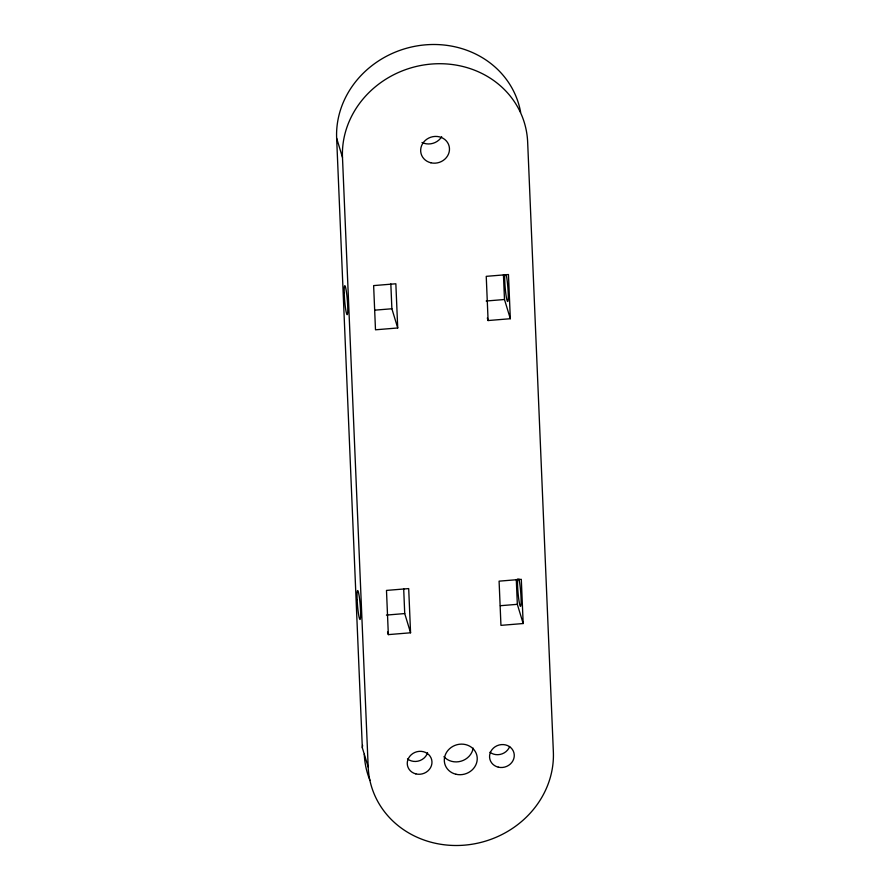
<?xml version="1.0" encoding="UTF-8"?>
<svg xmlns="http://www.w3.org/2000/svg" width="890" height="890" viewBox="0 0 890 890"><rect width="100%" height="100%" fill="white"/><g stroke="black" fill="none" stroke-linecap="round" stroke-linejoin="round"><path stroke-width="1.33" d="M374.879 310.154L391.878 308.763L397.719 327.976L375.491 329.801L373.633 285.601L395.85 283.776L397.719 327.976M486.185 301.009L504.485 299.507L510.326 318.72L488.098 320.545L487.331 317.986M386.427 615.079L404.728 613.566L410.568 632.79L388.34 634.615L387.562 632.045M500.347 605.712L517.335 604.321L523.175 623.534L500.948 625.359L499.09 581.159L521.306 579.334L523.175 623.534M520.639 112.274A93.305 85.373 -16.9 0 0 419.802 45.479A93.305 85.373 -16.9 0 0 336.643 138.184L342.483 157.397L368.182 767.024A93.305 85.373 -16.9 0 0 464.38 845.166A93.305 85.373 -16.9 0 0 553.357 751.816L527.659 142.189A93.305 85.373 -16.9 0 0 431.461 64.047A93.305 85.373 -16.9 0 0 342.472 157.397M336.643 138.184L362.341 747.811L368.182 767.024M510.326 318.72L508.457 274.521L486.24 276.345L488.098 320.545M503.44 274.643L504.485 299.507M516.289 579.457L517.335 604.321M410.568 632.79L408.699 588.59L386.483 590.415L388.34 634.615M390.832 283.899L391.878 308.763M403.682 588.713L404.728 613.566M369.928 780.352A93.305 85.373 -16.9 0 1 364.277 754.219M441.696 136.726A14.518 13.283 -16.9 0 1 421.993 142.478M362.341 747.811A93.951 85.963 -16.9 0 1 362.597 745.297M473.168 748.134A16.587 15.175 -16.9 0 1 461.098 761.184A16.587 15.175 -16.9 0 1 443.932 756.656M427.567 752.718A12.438 11.381 -16.9 0 1 407.486 758.914M509.681 746.499A12.438 11.381 -16.9 0 1 489.923 752.25M518.881 578.923A14.518 1.346 85.3 0 1 521.117 600.895A14.518 1.346 85.3 0 1 519.015 600.973A14.518 1.346 85.3 0 1 517.657 578.956M506.154 274.565A14.518 1.346 85.3 0 1 508.268 296.359A14.518 1.346 85.3 0 1 506.199 296.348A14.518 1.346 85.3 0 1 504.775 274.565M357.146 599.615L357.113 598.781A14.518 1.346 85.3 0 1 359.249 596.567A14.518 1.346 85.3 0 1 360.172 619.373A14.518 1.346 85.3 0 1 357.146 599.615M430.86 162.781A14.518 13.283 -16.9 0 0 449.116 146.138A14.518 13.283 -16.9 0 0 425.231 140.475A14.518 13.283 -16.9 0 0 430.86 162.781M455.958 774.256A16.587 15.175 -16.9 0 0 476.818 755.232A16.587 15.175 -16.9 0 0 449.528 748.768A16.587 15.175 -16.9 0 0 455.958 774.256M498.311 767.169A12.438 11.381 -16.9 0 0 513.953 752.895A12.438 11.381 -16.9 0 0 493.483 748.045A12.438 11.381 -16.9 0 0 498.311 767.169M415.841 773.888A12.438 11.381 -16.9 0 0 431.695 759.815A12.438 11.381 -16.9 0 0 411.314 754.687A12.438 11.381 -16.9 0 0 415.841 773.888M344.219 292.81A14.518 1.346 85.3 0 0 347.145 314.659A14.518 1.346 85.3 0 0 346.588 293.133A14.518 1.346 85.3 0 0 344.219 292.81"/></g></svg>
